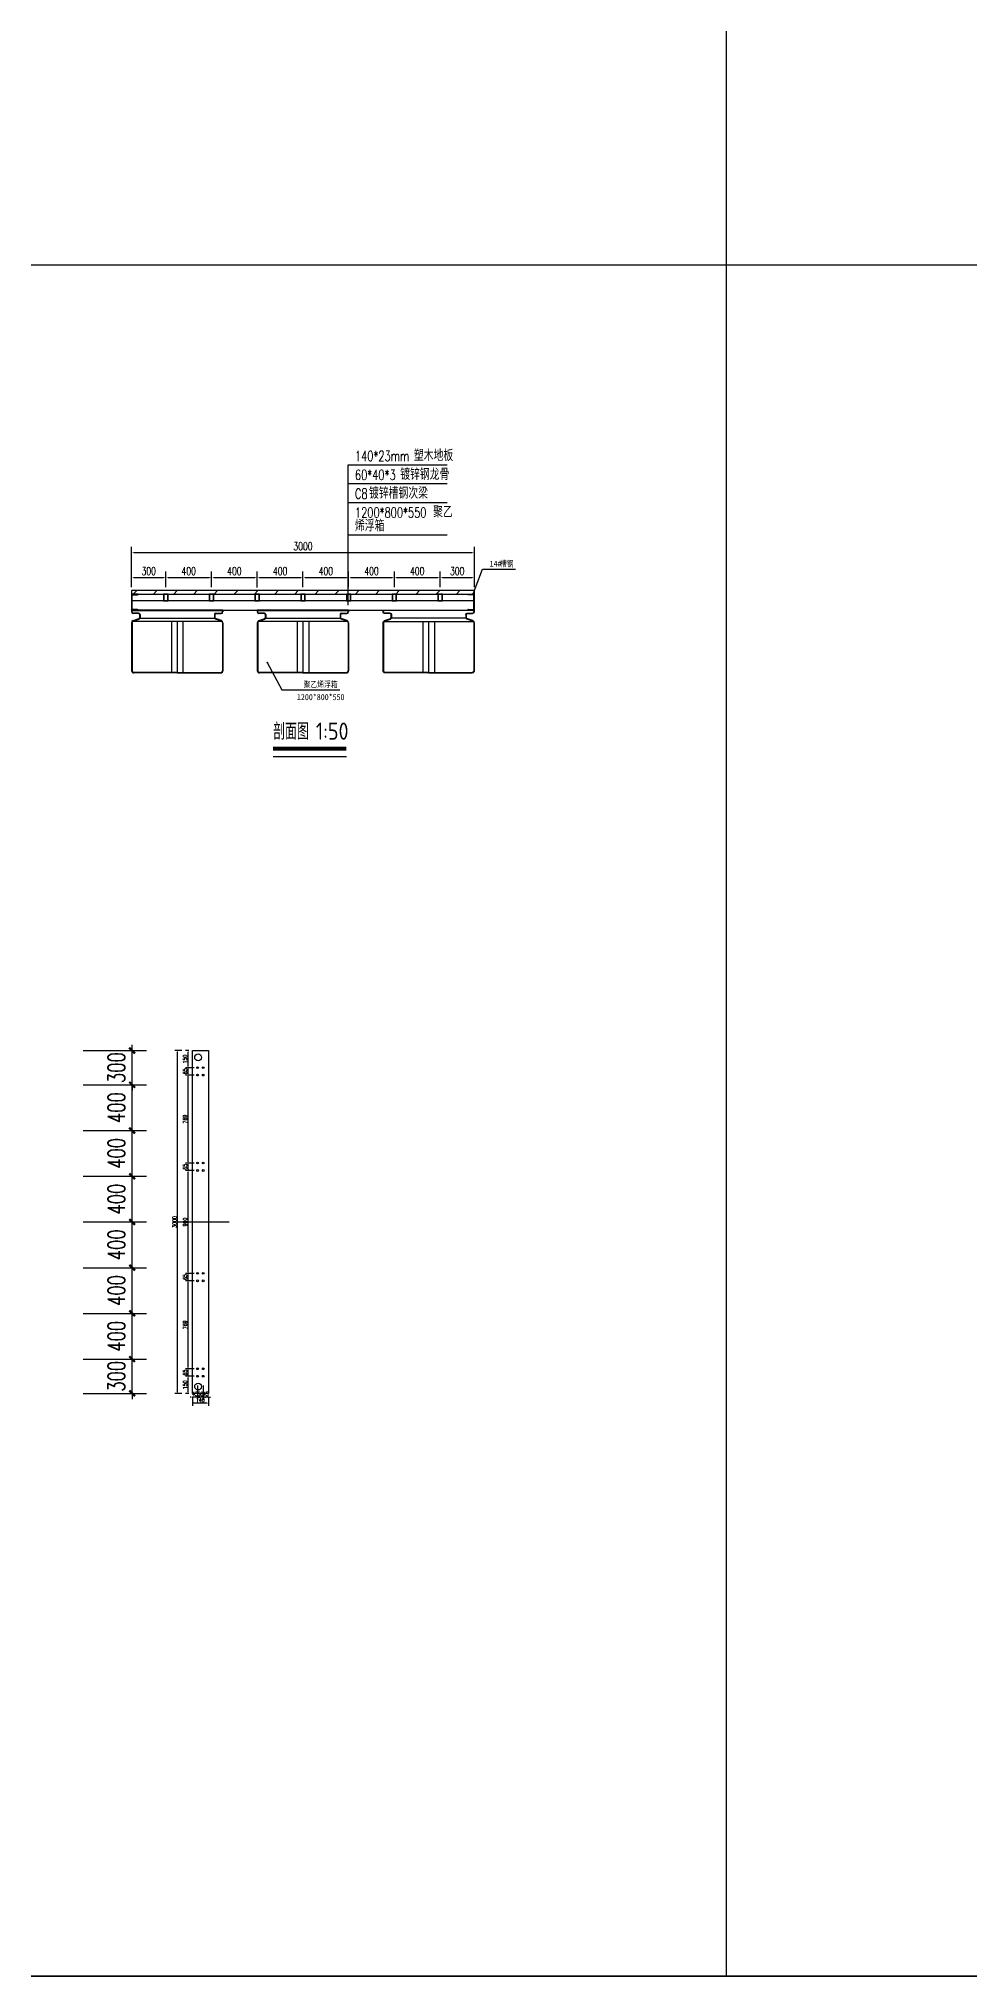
# Model space of a CAD drawing. Extents: x 1254079 to 1500931, y -102737 to 142253.
# Drawn here: x 1321951 to 1330094, y 2621 to 19573 of the extents above; entities that cross this region are included whole.
import ezdxf

# ---------------------------------------------------------------- set-up
doc = ezdxf.new("R2010")
doc.units = 0
doc.header["$LTSCALE"] = 1000
doc.header["$MEASUREMENT"] = 0
for name, color, linetype in [('14#槽钢', 3, 'Continuous'), ('DIM_LEAD', 3, 'Continuous'), ('DIM_SYMB', 3, 'Continuous'), ('PUB_DIM', 3, 'Continuous'), ('PUB_TEXT', 7, 'Continuous'), ('W-STEEL_FRAME钢架', 3, 'Continuous'), ('W-STEEL_KEEL钢龙骨', 5, 'Continuous'), ('W-WOOD_FLOOR木地板', 30, 'Continuous'), ('钢架', 90, 'Continuous')]:
    doc.layers.add(name, color=color, linetype=linetype)
doc.styles.add('-宋体', font='', dxfattribs={"width": 0.8})
doc.styles.add('_TCH_DIM', font='SIMPLEX', dxfattribs={"bigfont": 'GBCBIG'})
doc.styles.add('_TCH_DIM_T3', font='SIMPLEX', dxfattribs={"width": 0.705882, "bigfont": 'GBCBIG'})
doc.styles.get("Standard").update_dxf_attribs({"font": 'gbenor.shx', "bigfont": 'gbcbig.shx'})
doc.styles.add('STANDARD_T3', font='simplex.shx', dxfattribs={"width": 0.7, "bigfont": 'gbcbig.shx'})
doc.styles.get('-宋体').set_extended_font_data('SimSun')
doc.dimstyles.new('_TCH_ARCH&&50', dxfattribs={"dimtxt": 148.75, "dimasz": 50, "dimexe": 125, "dimexo": 150, "dimgap": 63.125, "dimtad": 1, "dimdec": 0, "dimzin": 0, "dimdsep": 46, "dimtxsty": '_TCH_DIM_T3', "dimblk": 'ARCHTICK', "dimcen": 0.09, "dimclrt": 7, "dimazin": 2, "dimtfac": 1, "dimtdec": 0, "dimtix": 1, "dimtmove": 2, "dimatfit": 3, "dimfxl": 0, "dimtolj": 1, "dimtzin": 0, "dimarcsym": 0})
doc.dimstyles.new('W&&10', dxfattribs={"dimtxt": 35, "dimasz": 10, "dimexe": 25, "dimexo": 30, "dimgap": 10, "dimtad": 1, "dimdec": 0, "dimzin": 0, "dimdsep": 46, "dimtxsty": 'STANDARD_T3', "dimcen": 0.09, "dimclrd": 1, "dimclre": 1, "dimclrt": 7, "dimazin": 2, "dimtfac": 1, "dimtdec": 0, "dimtix": 1, "dimtmove": 2, "dimatfit": 3, "dimfxl": 0, "dimtolj": 1, "dimtzin": 0, "dimarcsym": 0})
doc.dimstyles.new('W&&20', dxfattribs={"dimtxt": 70, "dimasz": 20, "dimexe": 50, "dimexo": 60, "dimgap": 20, "dimtad": 1, "dimdec": 0, "dimzin": 0, "dimdsep": 46, "dimtxsty": 'STANDARD_T3', "dimcen": 0.09, "dimclrd": 1, "dimclre": 1, "dimclrt": 7, "dimazin": 2, "dimtfac": 1, "dimtdec": 0, "dimtix": 1, "dimtmove": 2, "dimatfit": 3, "dimfxl": 0, "dimtolj": 1, "dimtzin": 0, "dimarcsym": 0})

# ---------------------------------------------------------------- blocks, each defined once
blk = doc.blocks.new('*U24')
at = {"layer": '14#槽钢'}
blk.add_lwpolyline([(0, 29946), (0, -29946)], dxfattribs=at)
blk = doc.blocks.new('*U25')
at = {"layer": '14#槽钢', "color": 0, "linetype": 'ByBlock', "lineweight": -2, "transparency": 16777216}
blk.add_blockref('*U24', (43523, 0), dxfattribs=at)
blk = doc.blocks.new('*D313')
at = {"layer": 'Defpoints', "color": 0, "transparency": 16777216}
for p in [(1323259, 7870), (1323340, 7870), (1323295, 7720)]:
    blk.add_point(p, dxfattribs=at)
at = {"layer": 'W-STEEL_FRAME钢架', "color": 1, "lineweight": -2, "transparency": 16777216}
for p, q in [((1323310, 7870), (1323234, 7870)), ((1323259, 7730), (1323259, 7860)), ((1323265, 7720), (1323234, 7720))]:
    blk.add_line(p, q, dxfattribs=at)
at = {"layer": 'W-STEEL_FRAME钢架', "color": 1, "transparency": 16777216}
for points in [[(1323257, 7860), (1323261, 7860), (1323259, 7870)], [(1323257, 7730), (1323261, 7730), (1323259, 7720)]]:
    blk.add_solid(points, dxfattribs=at)
at = {"layer": 'W-STEEL_FRAME钢架', "color": 7, "transparency": 16777216, "insert": (1323231, 7795), "char_height": 35, "attachment_point": 5, "rotation": 90, "style": 'STANDARD_T3'}
blk.add_mtext('\\A1;150', dxfattribs=at)
blk = doc.blocks.new('*D314')
at = {"layer": 'Defpoints', "color": 0, "transparency": 16777216}
for p in [(1323259, 7936), (1323340, 7936), (1323340, 7870)]:
    blk.add_point(p, dxfattribs=at)
at = {"layer": 'W-STEEL_FRAME钢架', "color": 1, "lineweight": -2, "transparency": 16777216}
for p, q in [((1323310, 7936), (1323234, 7936)), ((1323310, 7870), (1323234, 7870)), ((1323259, 7880), (1323259, 7926))]:
    blk.add_line(p, q, dxfattribs=at)
at = {"layer": 'W-STEEL_FRAME钢架', "color": 1, "transparency": 16777216}
for points in [[(1323257, 7926), (1323261, 7926), (1323259, 7936)], [(1323257, 7880), (1323261, 7880), (1323259, 7870)]]:
    blk.add_solid(points, dxfattribs=at)
at = {"layer": 'W-STEEL_FRAME钢架', "color": 7, "transparency": 16777216, "insert": (1323231, 7903), "char_height": 35, "attachment_point": 5, "rotation": 90, "style": 'STANDARD_T3'}
blk.add_mtext('\\A1;65', dxfattribs=at)
blk = doc.blocks.new('*D315')
at = {"layer": 'Defpoints', "color": 0, "transparency": 16777216}
for p in [(1323259, 8705), (1323340, 8705), (1323340, 7936)]:
    blk.add_point(p, dxfattribs=at)
at = {"layer": 'W-STEEL_FRAME钢架', "color": 1, "lineweight": -2, "transparency": 16777216}
for p, q in [((1323310, 8705), (1323234, 8705)), ((1323259, 7946), (1323259, 8695)), ((1323310, 7936), (1323234, 7936))]:
    blk.add_line(p, q, dxfattribs=at)
at = {"layer": 'W-STEEL_FRAME钢架', "color": 1, "transparency": 16777216}
for points in [[(1323257, 8695), (1323261, 8695), (1323259, 8705)], [(1323257, 7946), (1323261, 7946), (1323259, 7936)]]:
    blk.add_solid(points, dxfattribs=at)
at = {"layer": 'W-STEEL_FRAME钢架', "color": 7, "transparency": 16777216, "insert": (1323231, 8320), "char_height": 35, "attachment_point": 5, "rotation": 90, "style": 'STANDARD_T3'}
blk.add_mtext('\\A1;769', dxfattribs=at)
blk = doc.blocks.new('*D316')
at = {"layer": 'Defpoints', "color": 0, "transparency": 16777216}
for p in [(1323259, 8770), (1323340, 8770), (1323340, 8705)]:
    blk.add_point(p, dxfattribs=at)
at = {"layer": 'W-STEEL_FRAME钢架', "color": 1, "lineweight": -2, "transparency": 16777216}
for p, q in [((1323310, 8770), (1323234, 8770)), ((1323310, 8705), (1323234, 8705)), ((1323259, 8715), (1323259, 8760))]:
    blk.add_line(p, q, dxfattribs=at)
at = {"layer": 'W-STEEL_FRAME钢架', "color": 1, "transparency": 16777216}
for points in [[(1323257, 8760), (1323261, 8760), (1323259, 8770)], [(1323257, 8715), (1323261, 8715), (1323259, 8705)]]:
    blk.add_solid(points, dxfattribs=at)
at = {"layer": 'W-STEEL_FRAME钢架', "color": 7, "transparency": 16777216, "insert": (1323231, 8738), "char_height": 35, "attachment_point": 5, "rotation": 90, "style": 'STANDARD_T3'}
blk.add_mtext('\\A1;65', dxfattribs=at)
blk = doc.blocks.new('*D317')
at = {"layer": 'Defpoints', "color": 0, "transparency": 16777216}
for p in [(1323259, 9670), (1323340, 9670), (1323340, 8770)]:
    blk.add_point(p, dxfattribs=at)
at = {"layer": 'W-STEEL_FRAME钢架', "color": 1, "lineweight": -2, "transparency": 16777216}
for p, q in [((1323310, 9670), (1323234, 9670)), ((1323259, 8780), (1323259, 9660)), ((1323310, 8770), (1323234, 8770))]:
    blk.add_line(p, q, dxfattribs=at)
at = {"layer": 'W-STEEL_FRAME钢架', "color": 1, "transparency": 16777216}
for points in [[(1323257, 9660), (1323261, 9660), (1323259, 9670)], [(1323257, 8780), (1323261, 8780), (1323259, 8770)]]:
    blk.add_solid(points, dxfattribs=at)
at = {"layer": 'W-STEEL_FRAME钢架', "color": 7, "transparency": 16777216, "insert": (1323231, 9220), "char_height": 35, "attachment_point": 5, "rotation": 90, "style": 'STANDARD_T3'}
blk.add_mtext('\\A1;900', dxfattribs=at)
blk = doc.blocks.new('*D318')
at = {"layer": 'Defpoints', "color": 0, "transparency": 16777216}
for p in [(1323259, 10570), (1323340, 10570), (1323340, 10505)]:
    blk.add_point(p, dxfattribs=at)
at = {"layer": 'W-STEEL_FRAME钢架', "color": 1, "lineweight": -2, "transparency": 16777216}
for p, q in [((1323310, 10570), (1323234, 10570)), ((1323259, 10515), (1323259, 10560)), ((1323310, 10505), (1323234, 10505))]:
    blk.add_line(p, q, dxfattribs=at)
at = {"layer": 'W-STEEL_FRAME钢架', "color": 1, "transparency": 16777216}
for points in [[(1323257, 10560), (1323261, 10560), (1323259, 10570)], [(1323257, 10515), (1323261, 10515), (1323259, 10505)]]:
    blk.add_solid(points, dxfattribs=at)
at = {"layer": 'W-STEEL_FRAME钢架', "color": 7, "transparency": 16777216, "insert": (1323231, 10538), "char_height": 35, "attachment_point": 5, "rotation": 90, "style": 'STANDARD_T3'}
blk.add_mtext('\\A1;65', dxfattribs=at)
blk = doc.blocks.new('*D319')
at = {"layer": 'Defpoints', "color": 0, "transparency": 16777216}
for p in [(1323259, 10720), (1323295, 10720), (1323340, 10570)]:
    blk.add_point(p, dxfattribs=at)
at = {"layer": 'W-STEEL_FRAME钢架', "color": 1, "lineweight": -2, "transparency": 16777216}
for p, q in [((1323265, 10720), (1323234, 10720)), ((1323259, 10580), (1323259, 10710)), ((1323310, 10570), (1323234, 10570))]:
    blk.add_line(p, q, dxfattribs=at)
at = {"layer": 'W-STEEL_FRAME钢架', "color": 1, "transparency": 16777216}
for points in [[(1323257, 10710), (1323261, 10710), (1323259, 10720)], [(1323257, 10580), (1323261, 10580), (1323259, 10570)]]:
    blk.add_solid(points, dxfattribs=at)
at = {"layer": 'W-STEEL_FRAME钢架', "color": 7, "transparency": 16777216, "insert": (1323231, 10645), "char_height": 35, "attachment_point": 5, "rotation": 90, "style": 'STANDARD_T3'}
blk.add_mtext('\\A1;150', dxfattribs=at)
blk = doc.blocks.new('*D320')
at = {"layer": 'Defpoints', "color": 0, "transparency": 16777216}
for p in [(1323295, 7720), (1323295, 7635), (1323435, 7720)]:
    blk.add_point(p, dxfattribs=at)
at = {"layer": 'W-STEEL_FRAME钢架', "color": 1, "lineweight": -2, "transparency": 16777216}
for p, q in [((1323295, 7690), (1323295, 7610)), ((1323425, 7635), (1323305, 7635)), ((1323435, 7690), (1323435, 7610))]:
    blk.add_line(p, q, dxfattribs=at)
at = {"layer": 'W-STEEL_FRAME钢架', "color": 1, "transparency": 16777216}
for points in [[(1323305, 7636), (1323305, 7633), (1323295, 7635)], [(1323425, 7636), (1323425, 7633), (1323435, 7635)]]:
    blk.add_solid(points, dxfattribs=at)
at = {"layer": 'W-STEEL_FRAME钢架', "color": 7, "transparency": 16777216, "insert": (1323365, 7662), "char_height": 35, "attachment_point": 5, "style": 'STANDARD_T3'}
blk.add_mtext('\\A1;140', dxfattribs=at)
blk = doc.blocks.new('*D321')
at = {"layer": 'Defpoints', "color": 0, "transparency": 16777216}
for p in [(1323390, 7870), (1323390, 7688), (1323435, 7720)]:
    blk.add_point(p, dxfattribs=at)
at = {"layer": 'W-STEEL_FRAME钢架', "color": 1, "lineweight": -2, "transparency": 16777216}
for p, q in [((1323380, 7688), (1323370, 7688)), ((1323390, 7788), (1323390, 7663)), ((1323435, 7688), (1323390, 7688)), ((1323435, 7690), (1323435, 7663)), ((1323445, 7688), (1323455, 7688))]:
    blk.add_line(p, q, dxfattribs=at)
at = {"layer": 'W-STEEL_FRAME钢架', "color": 1, "transparency": 16777216}
for points in [[(1323380, 7689), (1323380, 7686), (1323390, 7688)], [(1323445, 7689), (1323445, 7686), (1323435, 7688)]]:
    blk.add_solid(points, dxfattribs=at)
at = {"layer": 'W-STEEL_FRAME钢架', "color": 7, "transparency": 16777216, "insert": (1323413, 7715), "char_height": 35, "attachment_point": 5, "style": 'STANDARD_T3'}
blk.add_mtext('\\A1;45', dxfattribs=at)
blk = doc.blocks.new('*D322')
at = {"layer": 'Defpoints', "color": 0, "transparency": 16777216}
for p in [(1323340, 7870), (1323390, 7870), (1323340, 7688)]:
    blk.add_point(p, dxfattribs=at)
at = {"layer": 'W-STEEL_FRAME钢架', "color": 1, "lineweight": -2, "transparency": 16777216}
for p, q in [((1323330, 7688), (1323320, 7688)), ((1323340, 7788), (1323340, 7663)), ((1323390, 7688), (1323340, 7688)), ((1323390, 7788), (1323390, 7663)), ((1323400, 7688), (1323410, 7688))]:
    blk.add_line(p, q, dxfattribs=at)
at = {"layer": 'W-STEEL_FRAME钢架', "color": 1, "transparency": 16777216}
for points in [[(1323330, 7689), (1323330, 7686), (1323340, 7688)], [(1323400, 7689), (1323400, 7686), (1323390, 7688)]]:
    blk.add_solid(points, dxfattribs=at)
at = {"layer": 'W-STEEL_FRAME钢架', "color": 7, "transparency": 16777216, "insert": (1323365, 7715), "char_height": 35, "attachment_point": 5, "style": 'STANDARD_T3'}
blk.add_mtext('\\A1;50', dxfattribs=at)
blk = doc.blocks.new('*D165')
at = {"layer": 'Defpoints', "color": 0, "transparency": 16777216}
for p in [(1323340, 7870), (1323295, 7720), (1323295, 7688)]:
    blk.add_point(p, dxfattribs=at)
at = {"layer": 'W-STEEL_FRAME钢架', "color": 1, "lineweight": -2, "transparency": 16777216}
for p, q in [((1323285, 7688), (1323275, 7688)), ((1323295, 7690), (1323295, 7663)), ((1323340, 7688), (1323295, 7688)), ((1323340, 7788), (1323340, 7663)), ((1323350, 7688), (1323360, 7688))]:
    blk.add_line(p, q, dxfattribs=at)
at = {"layer": 'W-STEEL_FRAME钢架', "color": 1, "transparency": 16777216}
for points in [[(1323285, 7689), (1323285, 7686), (1323295, 7688)], [(1323350, 7689), (1323350, 7686), (1323340, 7688)]]:
    blk.add_solid(points, dxfattribs=at)
at = {"layer": 'W-STEEL_FRAME钢架', "color": 7, "transparency": 16777216, "insert": (1323318, 7715), "char_height": 35, "attachment_point": 5, "style": 'STANDARD_T3'}
blk.add_mtext('\\A1;45', dxfattribs=at)
blk = doc.blocks.new('*D166')
at = {"layer": 'Defpoints', "color": 0, "transparency": 16777216}
for p in [(1323166, 10720), (1323234, 10720), (1323234, 7720)]:
    blk.add_point(p, dxfattribs=at)
at = {"layer": 'W-STEEL_FRAME钢架', "color": 1, "lineweight": -2, "transparency": 16777216}
for p, q in [((1323204, 10720), (1323141, 10720)), ((1323166, 7730), (1323166, 10710)), ((1323204, 7720), (1323141, 7720))]:
    blk.add_line(p, q, dxfattribs=at)
at = {"layer": 'W-STEEL_FRAME钢架', "color": 1, "transparency": 16777216}
for points in [[(1323164, 10710), (1323168, 10710), (1323166, 10720)], [(1323164, 7730), (1323168, 7730), (1323166, 7720)]]:
    blk.add_solid(points, dxfattribs=at)
at = {"layer": 'W-STEEL_FRAME钢架', "color": 7, "transparency": 16777216, "insert": (1323139, 9220), "char_height": 35, "attachment_point": 5, "rotation": 90, "style": 'STANDARD_T3'}
blk.add_mtext('\\A1;3000', dxfattribs=at)
blk = doc.blocks.new('*D323')
at = {"layer": 'Defpoints', "color": 0, "transparency": 16777216}
for p in [(1323259, 9736), (1323340, 9736), (1323340, 9670)]:
    blk.add_point(p, dxfattribs=at)
at = {"layer": 'W-STEEL_FRAME钢架', "color": 1, "lineweight": -2, "transparency": 16777216}
for p, q in [((1323310, 9736), (1323234, 9736)), ((1323310, 9670), (1323234, 9670)), ((1323259, 9680), (1323259, 9726))]:
    blk.add_line(p, q, dxfattribs=at)
at = {"layer": 'W-STEEL_FRAME钢架', "color": 1, "transparency": 16777216}
for points in [[(1323257, 9726), (1323261, 9726), (1323259, 9736)], [(1323257, 9680), (1323261, 9680), (1323259, 9670)]]:
    blk.add_solid(points, dxfattribs=at)
at = {"layer": 'W-STEEL_FRAME钢架', "color": 7, "transparency": 16777216, "insert": (1323231, 9703), "char_height": 35, "attachment_point": 5, "rotation": 90, "style": 'STANDARD_T3'}
blk.add_mtext('\\A1;65', dxfattribs=at)
blk = doc.blocks.new('*D324')
at = {"layer": 'Defpoints', "color": 0, "transparency": 16777216}
for p in [(1323259, 10505), (1323295, 10505), (1323340, 9736)]:
    blk.add_point(p, dxfattribs=at)
at = {"layer": 'W-STEEL_FRAME钢架', "color": 1, "lineweight": -2, "transparency": 16777216}
for p, q in [((1323265, 10505), (1323234, 10505)), ((1323259, 9746), (1323259, 10495)), ((1323310, 9736), (1323234, 9736))]:
    blk.add_line(p, q, dxfattribs=at)
at = {"layer": 'W-STEEL_FRAME钢架', "color": 1, "transparency": 16777216}
for points in [[(1323257, 10495), (1323261, 10495), (1323259, 10505)], [(1323257, 9746), (1323261, 9746), (1323259, 9736)]]:
    blk.add_solid(points, dxfattribs=at)
at = {"layer": 'W-STEEL_FRAME钢架', "color": 7, "transparency": 16777216, "insert": (1323231, 10120), "char_height": 35, "attachment_point": 5, "rotation": 90, "style": 'STANDARD_T3'}
blk.add_mtext('\\A1;769', dxfattribs=at)
blk = doc.blocks.new('14a槽钢')
at = {"layer": '钢架'}
h = blk.add_hatch(dxfattribs=at)
h.set_pattern_fill('STEEL', color=4, scale=10)
h.set_pattern_definition([(50.389312, (-1352470.2, 1293523.579), (-9.2899201, 11.2253202), []), (50.389312, (-1352470.2, 1293531.516), (-9.2899201, 11.2253202), [])])
edge = h.paths.add_edge_path()
edge.add_ellipse((-1332250, 1115678), major_axis=(-3.26, 5.03), ratio=0.900468, start_angle=55.3931, end_angle=130.6069)
edge.add_line((-1332252, 1115673), (-1332208, 1115673))
edge.add_ellipse((-1332208, 1115667), major_axis=(0, 6), ratio=0.827586, start_angle=270, end_angle=360, ccw=False)
edge.add_line((-1332203, 1115667), (-1332203, 1115551))
edge.add_ellipse((-1332208, 1115551), major_axis=(0, 6), ratio=0.827586, start_angle=180, end_angle=270, ccw=False)
edge.add_line((-1332208, 1115545), (-1332251, 1115545))
edge.add_ellipse((-1332250, 1115540), major_axis=(3.82, 3.82), ratio=1, start_angle=49.2445, end_angle=141.5341)
edge.add_line((-1332256, 1115539), (-1332198, 1115539))
edge.add_line((-1332198, 1115539), (-1332198, 1115679))
edge.add_line((-1332198, 1115679), (-1332256, 1115679))
for p, q in [((-1332256, 1115679, 0), (-1332198, 1115679, 0)), ((-1332208, 1115673, 0), (-1332251, 1115673, 0)), ((-1332246, 1115679, 0), (-1332246, 1115679, 0)), ((-1332203, 1115551, 0), (-1332203, 1115667, 0)), ((-1332198, 1115679, 0), (-1332198, 1115539, 0)), ((-1332198, 1115539, 0), (-1332256, 1115539, 0)), ((-1332251, 1115545, 0), (-1332208, 1115545, 0)), ((-1332246, 1115539, 0), (-1332246, 1115539, 0))]:
    blk.add_line(p, q, dxfattribs=at)
for centre, start_param, end_param in [((-1332251, 1115679, 0), 1.570796, 3.141593), ((-1332208, 1115667, 0), 4.712389, 6.283185), ((-1332208, 1115667, 0), 4.712389, 6.283185), ((-1332251, 1115539, 0), 0, 1.570796), ((-1332208, 1115551, 0), 3.141593, 4.712389)]:
    blk.add_ellipse(centre, major_axis=(0, 6), ratio=0.827586, start_param=start_param, end_param=end_param, dxfattribs=at)
blk = doc.blocks.new('*D92')
at = {"color": 1, "lineweight": -2, "transparency": 16777216}
for p, q in [((1322763, 14804), (1322763, 15127)), ((1325763, 14804), (1325763, 15127)), ((1322783, 15077), (1325743, 15077))]:
    blk.add_line(p, q, dxfattribs=at)
at = {"color": 1, "transparency": 16777216}
for points in [[(1322783, 15081), (1322783, 15074), (1322763, 15077)], [(1325743, 15081), (1325743, 15074), (1325763, 15077)]]:
    blk.add_solid(points, dxfattribs=at)
at = {"layer": 'Defpoints', "color": 0, "transparency": 16777216}
for p in [(1325763, 15077), (1322763, 14744), (1325763, 14744)]:
    blk.add_point(p, dxfattribs=at)
at = {"color": 7, "transparency": 16777216, "insert": (1324263, 15132), "char_height": 70, "attachment_point": 5, "style": 'STANDARD_T3'}
blk.add_mtext('\\A1;3000', dxfattribs=at)
blk = doc.blocks.new('ganglonggu')
at = {"layer": 'W-STEEL_KEEL钢龙骨'}
for points in [[(-1338169, 1115605), (-1338129, 1115605), (-1338129, 1115665), (-1338169, 1115665)], [(-1338166, 1115608), (-1338132, 1115608), (-1338132, 1115662), (-1338166, 1115662)]]:
    blk.add_lwpolyline(points, close=True, dxfattribs=at)
blk = doc.blocks.new('*U20')
blk.add_blockref('ganglonggu', (1338149, -1115635))
blk = doc.blocks.new('*U21')
at = {"layer": 'W-STEEL_KEEL钢龙骨', "color": 0, "linetype": 'ByBlock', "lineweight": -2}
for p in [(0, 0), (400, 0), (800, 0), (1200, 0), (1600, 0), (2000, 0)]:
    blk.add_blockref('*U20', p, dxfattribs=at)
at = {"layer": 'W-STEEL_KEEL钢龙骨', "color": 0, "linetype": 'ByBlock', "lineweight": -2, "transparency": 16777216}
blk.add_blockref('*U20', (2400, 0), dxfattribs=at)
blk = doc.blocks.new('*D93')
at = {"layer": 'Defpoints', "color": 0, "transparency": 16777216}
for p in [(1323063, 14860), (1322763, 14714), (1323063, 14714)]:
    blk.add_point(p, dxfattribs=at)
at = {"layer": 'PUB_DIM', "color": 1, "lineweight": -2, "transparency": 16777216}
for p, q in [((1322763, 14774), (1322763, 14910)), ((1322783, 14860), (1323043, 14860)), ((1323063, 14774), (1323063, 14910))]:
    blk.add_line(p, q, dxfattribs=at)
at = {"layer": 'PUB_DIM', "color": 1, "transparency": 16777216}
for points in [[(1322783, 14863), (1322783, 14857), (1322763, 14860)], [(1323043, 14863), (1323043, 14857), (1323063, 14860)]]:
    blk.add_solid(points, dxfattribs=at)
at = {"layer": 'PUB_DIM', "color": 7, "transparency": 16777216, "insert": (1322913, 14915), "char_height": 70, "attachment_point": 5, "style": 'STANDARD_T3'}
blk.add_mtext('\\A1;300', dxfattribs=at)
blk = doc.blocks.new('*D94')
at = {"layer": 'Defpoints', "color": 0, "transparency": 16777216}
for p in [(1323463, 14860), (1323063, 14714), (1323463, 14714)]:
    blk.add_point(p, dxfattribs=at)
at = {"layer": 'PUB_DIM', "color": 1, "lineweight": -2, "transparency": 16777216}
for p, q in [((1323063, 14774), (1323063, 14910)), ((1323083, 14860), (1323443, 14860)), ((1323463, 14774), (1323463, 14910))]:
    blk.add_line(p, q, dxfattribs=at)
at = {"layer": 'PUB_DIM', "color": 1, "transparency": 16777216}
for points in [[(1323083, 14863), (1323083, 14857), (1323063, 14860)], [(1323443, 14863), (1323443, 14857), (1323463, 14860)]]:
    blk.add_solid(points, dxfattribs=at)
at = {"layer": 'PUB_DIM', "color": 7, "transparency": 16777216, "insert": (1323263, 14915), "char_height": 70, "attachment_point": 5, "style": 'STANDARD_T3'}
blk.add_mtext('\\A1;400', dxfattribs=at)
blk = doc.blocks.new('*D95')
at = {"layer": 'Defpoints', "color": 0, "transparency": 16777216}
for p in [(1323863, 14860), (1323463, 14714), (1323863, 14711)]:
    blk.add_point(p, dxfattribs=at)
at = {"layer": 'PUB_DIM', "color": 1, "lineweight": -2, "transparency": 16777216}
for p, q in [((1323463, 14774), (1323463, 14910)), ((1323483, 14860), (1323843, 14860)), ((1323863, 14771), (1323863, 14910))]:
    blk.add_line(p, q, dxfattribs=at)
at = {"layer": 'PUB_DIM', "color": 1, "transparency": 16777216}
for points in [[(1323483, 14863), (1323483, 14857), (1323463, 14860)], [(1323843, 14863), (1323843, 14857), (1323863, 14860)]]:
    blk.add_solid(points, dxfattribs=at)
at = {"layer": 'PUB_DIM', "color": 7, "transparency": 16777216, "insert": (1323663, 14915), "char_height": 70, "attachment_point": 5, "style": 'STANDARD_T3'}
blk.add_mtext('\\A1;400', dxfattribs=at)
blk = doc.blocks.new('*D96')
at = {"layer": 'Defpoints', "color": 0, "transparency": 16777216}
for p in [(1324263, 14860), (1323863, 14711), (1324263, 14714)]:
    blk.add_point(p, dxfattribs=at)
at = {"layer": 'PUB_DIM', "color": 1, "lineweight": -2, "transparency": 16777216}
for p, q in [((1323863, 14771), (1323863, 14910)), ((1323883, 14860), (1324243, 14860)), ((1324263, 14774), (1324263, 14910))]:
    blk.add_line(p, q, dxfattribs=at)
at = {"layer": 'PUB_DIM', "color": 1, "transparency": 16777216}
for points in [[(1323883, 14863), (1323883, 14857), (1323863, 14860)], [(1324243, 14863), (1324243, 14857), (1324263, 14860)]]:
    blk.add_solid(points, dxfattribs=at)
at = {"layer": 'PUB_DIM', "color": 7, "transparency": 16777216, "insert": (1324063, 14915), "char_height": 70, "attachment_point": 5, "style": 'STANDARD_T3'}
blk.add_mtext('\\A1;400', dxfattribs=at)
blk = doc.blocks.new('*D97')
at = {"layer": 'Defpoints', "color": 0, "transparency": 16777216}
for p in [(1324663, 14860), (1324263, 14714), (1324663, 14714)]:
    blk.add_point(p, dxfattribs=at)
at = {"layer": 'PUB_DIM', "color": 1, "lineweight": -2, "transparency": 16777216}
for p, q in [((1324263, 14774), (1324263, 14910)), ((1324283, 14860), (1324643, 14860)), ((1324663, 14774), (1324663, 14910))]:
    blk.add_line(p, q, dxfattribs=at)
at = {"layer": 'PUB_DIM', "color": 1, "transparency": 16777216}
for points in [[(1324283, 14863), (1324283, 14857), (1324263, 14860)], [(1324643, 14863), (1324643, 14857), (1324663, 14860)]]:
    blk.add_solid(points, dxfattribs=at)
at = {"layer": 'PUB_DIM', "color": 7, "transparency": 16777216, "insert": (1324463, 14915), "char_height": 70, "attachment_point": 5, "style": 'STANDARD_T3'}
blk.add_mtext('\\A1;400', dxfattribs=at)
blk = doc.blocks.new('*D98')
at = {"layer": 'Defpoints', "color": 0, "transparency": 16777216}
for p in [(1325063, 14860), (1324663, 14714), (1325063, 14714)]:
    blk.add_point(p, dxfattribs=at)
at = {"layer": 'PUB_DIM', "color": 1, "lineweight": -2, "transparency": 16777216}
for p, q in [((1324663, 14774), (1324663, 14910)), ((1324683, 14860), (1325043, 14860)), ((1325063, 14774), (1325063, 14910))]:
    blk.add_line(p, q, dxfattribs=at)
at = {"layer": 'PUB_DIM', "color": 1, "transparency": 16777216}
for points in [[(1324683, 14863), (1324683, 14857), (1324663, 14860)], [(1325043, 14863), (1325043, 14857), (1325063, 14860)]]:
    blk.add_solid(points, dxfattribs=at)
at = {"layer": 'PUB_DIM', "color": 7, "transparency": 16777216, "insert": (1324863, 14915), "char_height": 70, "attachment_point": 5, "style": 'STANDARD_T3'}
blk.add_mtext('\\A1;400', dxfattribs=at)
blk = doc.blocks.new('*D99')
at = {"layer": 'Defpoints', "color": 0, "transparency": 16777216}
for p in [(1325463, 14860), (1325063, 14714), (1325463, 14714)]:
    blk.add_point(p, dxfattribs=at)
at = {"layer": 'PUB_DIM', "color": 1, "lineweight": -2, "transparency": 16777216}
for p, q in [((1325063, 14774), (1325063, 14910)), ((1325083, 14860), (1325443, 14860)), ((1325463, 14774), (1325463, 14910))]:
    blk.add_line(p, q, dxfattribs=at)
at = {"layer": 'PUB_DIM', "color": 1, "transparency": 16777216}
for points in [[(1325083, 14863), (1325083, 14857), (1325063, 14860)], [(1325443, 14863), (1325443, 14857), (1325463, 14860)]]:
    blk.add_solid(points, dxfattribs=at)
at = {"layer": 'PUB_DIM', "color": 7, "transparency": 16777216, "insert": (1325263, 14915), "char_height": 70, "attachment_point": 5, "style": 'STANDARD_T3'}
blk.add_mtext('\\A1;400', dxfattribs=at)
blk = doc.blocks.new('*D100')
at = {"layer": 'Defpoints', "color": 0, "transparency": 16777216}
for p in [(1325763, 14860), (1325463, 14714), (1325763, 14714)]:
    blk.add_point(p, dxfattribs=at)
at = {"layer": 'PUB_DIM', "color": 1, "lineweight": -2, "transparency": 16777216}
for p, q in [((1325463, 14774), (1325463, 14910)), ((1325483, 14860), (1325743, 14860)), ((1325763, 14774), (1325763, 14910))]:
    blk.add_line(p, q, dxfattribs=at)
at = {"layer": 'PUB_DIM', "color": 1, "transparency": 16777216}
for points in [[(1325483, 14863), (1325483, 14857), (1325463, 14860)], [(1325743, 14863), (1325743, 14857), (1325763, 14860)]]:
    blk.add_solid(points, dxfattribs=at)
at = {"layer": 'PUB_DIM', "color": 7, "transparency": 16777216, "insert": (1325613, 14915), "char_height": 70, "attachment_point": 5, "style": 'STANDARD_T3'}
blk.add_mtext('\\A1;300', dxfattribs=at)
blk = doc.blocks.new('_ArchTick')
at = {"color": 0, "linetype": 'ByBlock', "const_width": 0.4}
blk.add_lwpolyline([(-0.5, -0.5), (0.5, 0.5)], dxfattribs=at)
blk = doc.blocks.new('*D964')
at = {"layer": 'Defpoints', "color": 0, "transparency": 16777216}
for p in [(1322188, 8020), (1322768, 8020), (1322188, 7720)]:
    blk.add_point(p, dxfattribs=at)
at = {"layer": 'PUB_DIM', "color": 0, "lineweight": -2, "transparency": 16777216}
for p, q in [((1322338, 8020), (1322893, 8020)), ((1322768, 8020), (1322768, 8070)), ((1322768, 7720), (1322768, 8020)), ((1322338, 7720), (1322893, 7720)), ((1322768, 7720), (1322768, 7670))]:
    blk.add_line(p, q, dxfattribs=at)
at = {"layer": 'PUB_DIM', "color": 0, "lineweight": -2, "transparency": 16777216, "xscale": 50, "yscale": 50, "zscale": 50}
for p, rotation in [((1322768, 8020), 269.9992561467271), ((1322768, 7720), 89.9992561467271)]:
    blk.add_blockref('_ArchTick', p, dxfattribs=dict(at, rotation=rotation))
at = {"layer": 'PUB_DIM', "color": 7, "transparency": 16777216, "insert": (1322631, 7870), "char_height": 148.8, "attachment_point": 5, "rotation": 89.9993, "style": '_TCH_DIM_T3'}
blk.add_mtext('\\A1;300', dxfattribs=at)
blk = doc.blocks.new('*D965')
at = {"layer": 'Defpoints', "color": 0, "transparency": 16777216}
for p in [(1322188, 8420), (1322768, 8420), (1322188, 8020)]:
    blk.add_point(p, dxfattribs=at)
at = {"layer": 'PUB_DIM', "color": 0, "lineweight": -2, "transparency": 16777216}
for p, q in [((1322338, 8420), (1322893, 8420)), ((1322768, 8020), (1322768, 8420)), ((1322338, 8020), (1322893, 8020))]:
    blk.add_line(p, q, dxfattribs=at)
at = {"layer": 'PUB_DIM', "color": 0, "lineweight": -2, "transparency": 16777216, "xscale": 50, "yscale": 50, "zscale": 50}
for p, rotation in [((1322768, 8420), 89.99925614672695), ((1322768, 8020), 269.999256146727)]:
    blk.add_blockref('_ArchTick', p, dxfattribs=dict(at, rotation=rotation))
at = {"layer": 'PUB_DIM', "color": 7, "transparency": 16777216, "insert": (1322631, 8220), "char_height": 148.8, "attachment_point": 5, "rotation": 89.9993, "style": '_TCH_DIM_T3'}
blk.add_mtext('\\A1;400', dxfattribs=at)
blk = doc.blocks.new('*D966')
at = {"layer": 'Defpoints', "color": 0, "transparency": 16777216}
for p in [(1322188, 8820), (1322768, 8820), (1322188, 8420)]:
    blk.add_point(p, dxfattribs=at)
at = {"layer": 'PUB_DIM', "color": 0, "lineweight": -2, "transparency": 16777216}
for p, q in [((1322338, 8820), (1322893, 8820)), ((1322768, 8420), (1322768, 8820)), ((1322338, 8420), (1322893, 8420))]:
    blk.add_line(p, q, dxfattribs=at)
at = {"layer": 'PUB_DIM', "color": 0, "lineweight": -2, "transparency": 16777216, "xscale": 50, "yscale": 50, "zscale": 50}
for p, rotation in [((1322768, 8820), 89.99925614673225), ((1322768, 8420), 269.9992561467323)]:
    blk.add_blockref('_ArchTick', p, dxfattribs=dict(at, rotation=rotation))
at = {"layer": 'PUB_DIM', "color": 7, "transparency": 16777216, "insert": (1322631, 8620), "char_height": 148.8, "attachment_point": 5, "rotation": 89.9993, "style": '_TCH_DIM_T3'}
blk.add_mtext('\\A1;400', dxfattribs=at)
blk = doc.blocks.new('*D967')
at = {"layer": 'Defpoints', "color": 0, "transparency": 16777216}
for p in [(1322188, 9220), (1322768, 9220), (1322188, 8820)]:
    blk.add_point(p, dxfattribs=at)
at = {"layer": 'PUB_DIM', "color": 0, "lineweight": -2, "transparency": 16777216}
for p, q in [((1322338, 9220), (1322893, 9220)), ((1322768, 8820), (1322768, 9220)), ((1322338, 8820), (1322893, 8820))]:
    blk.add_line(p, q, dxfattribs=at)
at = {"layer": 'PUB_DIM', "color": 0, "lineweight": -2, "transparency": 16777216, "xscale": 50, "yscale": 50, "zscale": 50}
for p, rotation in [((1322768, 9220), 89.99925614673371), ((1322768, 8820), 269.9992561467337)]:
    blk.add_blockref('_ArchTick', p, dxfattribs=dict(at, rotation=rotation))
at = {"layer": 'PUB_DIM', "color": 7, "transparency": 16777216, "insert": (1322631, 9020), "char_height": 148.8, "attachment_point": 5, "rotation": 89.9993, "style": '_TCH_DIM_T3'}
blk.add_mtext('\\A1;400', dxfattribs=at)
blk = doc.blocks.new('*D968')
at = {"layer": 'Defpoints', "color": 0, "transparency": 16777216}
for p in [(1322188, 9620), (1322768, 9620), (1322188, 9220)]:
    blk.add_point(p, dxfattribs=at)
at = {"layer": 'PUB_DIM', "color": 0, "lineweight": -2, "transparency": 16777216}
for p, q in [((1322338, 9620), (1322893, 9620)), ((1322768, 9220), (1322768, 9620)), ((1322338, 9220), (1322893, 9220))]:
    blk.add_line(p, q, dxfattribs=at)
at = {"layer": 'PUB_DIM', "color": 0, "lineweight": -2, "transparency": 16777216, "xscale": 50, "yscale": 50, "zscale": 50}
for p, rotation in [((1322768, 9620), 89.99925614673371), ((1322768, 9220), 269.9992561467337)]:
    blk.add_blockref('_ArchTick', p, dxfattribs=dict(at, rotation=rotation))
at = {"layer": 'PUB_DIM', "color": 7, "transparency": 16777216, "insert": (1322631, 9420), "char_height": 148.8, "attachment_point": 5, "rotation": 89.9993, "style": '_TCH_DIM_T3'}
blk.add_mtext('\\A1;400', dxfattribs=at)
blk = doc.blocks.new('*D969')
at = {"layer": 'Defpoints', "color": 0, "transparency": 16777216}
for p in [(1322188, 10020), (1322768, 10020), (1322188, 9620)]:
    blk.add_point(p, dxfattribs=at)
at = {"layer": 'PUB_DIM', "color": 0, "lineweight": -2, "transparency": 16777216}
for p, q in [((1322338, 10020), (1322893, 10020)), ((1322768, 9620), (1322768, 10020)), ((1322338, 9620), (1322893, 9620))]:
    blk.add_line(p, q, dxfattribs=at)
at = {"layer": 'PUB_DIM', "color": 0, "lineweight": -2, "transparency": 16777216, "xscale": 50, "yscale": 50, "zscale": 50}
for p, rotation in [((1322768, 10020), 89.9992561467015), ((1322768, 9620), 269.9992561467015)]:
    blk.add_blockref('_ArchTick', p, dxfattribs=dict(at, rotation=rotation))
at = {"layer": 'PUB_DIM', "color": 7, "transparency": 16777216, "insert": (1322631, 9820), "char_height": 148.8, "attachment_point": 5, "rotation": 89.9993, "style": '_TCH_DIM_T3'}
blk.add_mtext('\\A1;400', dxfattribs=at)
blk = doc.blocks.new('*D970')
at = {"layer": 'Defpoints', "color": 0, "transparency": 16777216}
for p in [(1322188, 10420), (1322768, 10420), (1322188, 10020)]:
    blk.add_point(p, dxfattribs=at)
at = {"layer": 'PUB_DIM', "color": 0, "lineweight": -2, "transparency": 16777216}
for p, q in [((1322338, 10420), (1322893, 10420)), ((1322768, 10020), (1322768, 10420)), ((1322338, 10020), (1322893, 10020))]:
    blk.add_line(p, q, dxfattribs=at)
at = {"layer": 'PUB_DIM', "color": 0, "lineweight": -2, "transparency": 16777216, "xscale": 50, "yscale": 50, "zscale": 50}
for p, rotation in [((1322768, 10420), 89.99925614673093), ((1322768, 10020), 269.9992561467309)]:
    blk.add_blockref('_ArchTick', p, dxfattribs=dict(at, rotation=rotation))
at = {"layer": 'PUB_DIM', "color": 7, "transparency": 16777216, "insert": (1322631, 10220), "char_height": 148.8, "attachment_point": 5, "rotation": 89.9993, "style": '_TCH_DIM_T3'}
blk.add_mtext('\\A1;400', dxfattribs=at)
blk = doc.blocks.new('*D971')
at = {"layer": 'Defpoints', "color": 0, "transparency": 16777216}
for p in [(1322188, 10720), (1322768, 10720), (1322188, 10420)]:
    blk.add_point(p, dxfattribs=at)
at = {"layer": 'PUB_DIM', "color": 0, "lineweight": -2, "transparency": 16777216}
for p, q in [((1322338, 10720), (1322893, 10720)), ((1322768, 10720), (1322768, 10770)), ((1322768, 10420), (1322768, 10720)), ((1322338, 10420), (1322893, 10420)), ((1322768, 10420), (1322768, 10370))]:
    blk.add_line(p, q, dxfattribs=at)
at = {"layer": 'PUB_DIM', "color": 0, "lineweight": -2, "transparency": 16777216, "xscale": 50, "yscale": 50, "zscale": 50}
for p, rotation in [((1322768, 10720), 269.9992561467388), ((1322768, 10420), 89.99925614673876)]:
    blk.add_blockref('_ArchTick', p, dxfattribs=dict(at, rotation=rotation))
at = {"layer": 'PUB_DIM', "color": 7, "transparency": 16777216, "insert": (1322631, 10570), "char_height": 148.8, "attachment_point": 5, "rotation": 89.9993, "style": '_TCH_DIM_T3'}
blk.add_mtext('\\A1;300', dxfattribs=at)
blk = doc.blocks.new('$matou$00000066')
for p, q in [((400, 275), (-400, 275)), ((-400, 275), (-400, 260)), ((391, 176), (-391, 176)), ((-387, 183), (-335, 201)), ((-386, 271), (386, 271)), ((-338, 249), (-386, 249)), ((-386, 179), (-334, 197)), ((-338, 245), (-385, 245)), ((-330, 237), (-330, 208)), ((-326, 237), (-326, 208)), ((-326, 205), (326, 205)), ((-50, 176), (-50, -271)), ((0, 176), (0, -271)), ((0, 176), (0, -271)), ((50, 176), (50, -271)), ((326, 237), (326, 208)), ((330, 237), (330, 208)), ((386, 179), (334, 197)), ((387, 183), (335, 201)), ((338, 249), (386, 249)), ((338, 245), (385, 245)), ((400, 275), (400, 260)), ((-400, 164), (-400, -256)), ((-396, 165), (-396, -256)), ((396, 165), (396, -256)), ((400, 164), (400, -256)), ((0, -271), (-381, -271)), ((0, -275), (-381, -275)), ((0, -271), (381, -271)), ((0, -275), (381, -275))]:
    blk.add_line(p, q)
for centre, radius, start, end in [((-385, 260), 15, 180, 270), ((-380, 164), 20, 109.1798, 180), ((-386, 260), 11, 90, 270), ((-381, 165), 15, 109.1798, 180), ((-338, 237), 12, 0, 90), ((-338, 237), 8, 0, 90), ((-338, 208), 8, 289.1798, 0), ((-338, 208), 12, 289.1798, 0), ((338, 237), 12, 90, 180), ((338, 208), 12, 180, 250.8202), ((338, 237), 8, 90, 180), ((338, 208), 8, 180, 250.8202), ((385, 260), 15, 270, 0), ((386, 260), 11, 270, 90), ((381, 165), 15, 0, 70.8202), ((380, 164), 20, 0, 70.8202), ((-381, -256), 19, 180, 270), ((-381, -256), 15, 180, 270), ((381, -256), 19, 270, 0), ((381, -256), 15, 270, 0)]:
    blk.add_arc(centre, radius, start, end)

msp = doc.modelspace()

# ---------------------------------------------------------------- hatches: boundary and pattern name
at = {"layer": 'W-WOOD_FLOOR木地板'}
h = msp.add_hatch(dxfattribs=at)
h.set_pattern_fill('木板', color=256, scale=100)
h.set_pattern_definition([(0, (2869119.51, -1120117.11), (0, 125), []), (45, (2869119.51, -1120117.11), (-88.388348, 88.388348), [])])
h.paths.add_polyline_path([(1325763, 14743.7), (1322763, 14743.7), (1322763, 14713.7), (1325763, 14713.7)])

# ---------------------------------------------------------------- linework, layer by layer
at = {"layer": '14#槽钢'}
msp.add_lwpolyline([(1284443.8, 62511.5), (1371490.4, 62511.5), (1371490.4, 2620.5), (1284443.8, 2620.5)], close=True, dxfattribs=at)
for points in [[(1284443.8, 17593.3), (1371490.4, 17593.3)], [(1284443.8, 2620.5), (1371490.4, 2620.5)]]:
    msp.add_lwpolyline(points, dxfattribs=at)
at = {"layer": 'DIM_LEAD'}
for p, q in [((1325752.9, 14716.9), (1325833.5, 14932)), ((1325833.5, 14932), (1326123.4, 14932)), ((1323950.9, 14114), (1324078.8, 13877)), ((1324078.8, 13877), (1324584.3, 13877))]:
    msp.add_line(p, q, dxfattribs=at)
at = {"layer": 'DIM_LEAD', "const_width": 8}
for points in [[(1325751.5, 14713.2, 1), (1325754.3, 14720.7, 1)], [(1323949, 14117.5, 1), (1323952.8, 14110.4, 1)]]:
    msp.add_lwpolyline(points, format="xyb", close=True, dxfattribs=at)
at = {"layer": 'DIM_SYMB'}
for p, q in [((1324658, 15231.3), (1324658, 15845.6)), ((1324658, 15845.6), (1325525.1, 15845.6)), ((1324658, 15680.7), (1325525.1, 15680.7)), ((1324658, 15515.9), (1325525.1, 15515.9)), ((1324658, 14617.6), (1324658, 15231.3)), ((1324658, 15231.3), (1325525.1, 15231.3))]:
    msp.add_line(p, q, dxfattribs=at)
at = {"layer": 'DIM_SYMB', "const_width": 35}
msp.add_lwpolyline([(1324001.8, 13361.3), (1324643.4, 13361.3)], dxfattribs=at)
at = {"layer": 'DIM_SYMB'}
msp.add_lwpolyline([(1324001.8, 13291.3), (1324643.4, 13291.3)], dxfattribs=at)
at = {"layer": 'W-STEEL_FRAME钢架'}
msp.add_line((1323166.1, 9220.3), (1323618.6, 9220.3), dxfattribs=at)
for points in [[(1322763, 14573.7), (1325763, 14573.7), (1325763, 14653.7), (1322763, 14653.7)], [(1323295.3, 7720.3), (1323295.3, 10720.3), (1323435.3, 10720.3), (1323435.3, 7720.3)]]:
    msp.add_lwpolyline(points, close=True, dxfattribs=at)
for centre in [(1323345.3, 10660.3), (1323345.3, 7780.3)]:
    msp.add_circle(centre, 30, dxfattribs=at)
at = {"layer": 'W-STEEL_FRAME钢架', "color": 1}
for centre in [(1323340.3, 10570.3), (1323340.3, 10505), (1323390.3, 10570.3), (1323390.3, 10505), (1323340.3, 9735.6), (1323340.3, 9670.3), (1323390.3, 9735.6), (1323390.3, 9670.3), (1323340.3, 8770.3), (1323340.3, 8705), (1323390.3, 8770.3), (1323390.3, 8705), (1323340.3, 7935.6), (1323340.3, 7870.3), (1323390.3, 7935.6), (1323390.3, 7870.3)]:
    msp.add_circle(centre, 7.5, dxfattribs=at)
at = {"layer": 'W-WOOD_FLOOR木地板'}
msp.add_lwpolyline([(1322763, 14713.7), (1325763, 14713.7), (1325763, 14743.7), (1322763, 14743.7)], close=True, dxfattribs=at)

# ---------------------------------------------------------------- block references
for p in [(1323163, 14298.7), (1324263, 14298.7)]:
    msp.add_blockref('$matou$00000066', p)
at = {"yscale": -1, "rotation": 180}
msp.add_blockref('$matou$00000066', (1325362.8, 14298.7), dxfattribs=at)
at = {"layer": '14#槽钢'}
msp.add_blockref('*U25', (1284443.8, 32566), dxfattribs=at)
at = {"layer": 'W-STEEL_FRAME钢架', "xscale": -1}
msp.add_blockref('14a槽钢', (-9434.8, -1100965.2, 0), dxfattribs=at)
at = {"layer": 'W-STEEL_FRAME钢架'}
msp.add_blockref('14a槽钢', (2657960.8, -1100965.2, 0), dxfattribs=at)
at = {"layer": 'W-STEEL_KEEL钢龙骨'}
msp.add_blockref('*U21', (1323063, 14683.7), dxfattribs=at)

# ---------------------------------------------------------------- texts
at = {"layer": 'PUB_TEXT', "color": 7}
for s, height, style, width, p in [('140*23mm', 89.25, '_TCH_DIM', 0.705882, (1324717.9, 15877.1)), ('60*40*3', 89.25, '_TCH_DIM', 0.705882, (1324717.9, 15712.2)), ('C8', 89.25, '_TCH_DIM', 0.705882, (1324717.9, 15547.4)), ('1200*800*550', 89.25, '_TCH_DIM', 0.705882, (1324717.9, 15382.5)), ('14#', 53.16, '-宋体', 0.8, (1325896.8, 14953)), ('槽钢', 53.16, '-宋体', 0.8, (1325987.5, 14953)), ('聚乙烯浮箱', 53.16, '-宋体', 0.8, (1324269.1, 13898)), ('1200*800*550', 53.165, '-宋体', 0.8, (1324210.3, 13786))]:
    msp.add_text(s, height=height, dxfattribs=dict(at, style=style, width=width)).set_placement(p)
at = {"layer": 'PUB_TEXT', "color": 7, "style": '_TCH_DIM'}
for s, p in [('塑木地板', (1325233.9, 15877.1)), ('镀锌钢龙骨', (1325113.9, 15712.2)), ('镀锌槽钢次梁', (1324840.9, 15547.4)), ('聚乙', (1325401.9, 15382.5)), ('烯浮箱', (1324717.9, 15262.8))]:
    msp.add_text(s, height=101.28, dxfattribs=at).set_placement(p)
at = {"layer": 'PUB_TEXT', "color": 7}
for s, height, p in [('剖面图', 144.68, (1324001.8, 13439.3)), ('1:50', 150, (1324375.8, 13439.3))]:
    msp.add_text(s, height=height, dxfattribs=at).set_placement(p)

# ---------------------------------------------------------------- dimensions: what is measured, and where the dimension line sits
dim = msp.add_linear_dim(base=(1325762.8, 15077.4), p1=(1322763, 14743.7), p2=(1325762.8, 14743.7), dimstyle='W&&20')
dim.commit()
dim.dimension.update_dxf_attribs({"geometry": '*D92', "text_midpoint": (1324262.9, 15132.4)})
at = {"layer": 'PUB_DIM'}
for base, p1, p2, picture, middle in [((1323063, 14860), (1322763, 14713.7), (1323063, 14713.7), '*D93', (1322913, 14915)), ((1323463, 14860), (1323063, 14713.7), (1323463, 14713.7), '*D94', (1323263, 14915)), ((1323863, 14860), (1323463, 14713.7), (1323863, 14710.7), '*D95', (1323663, 14915)), ((1324263, 14860), (1323863, 14710.7), (1324263, 14713.7), '*D96', (1324063, 14915)), ((1324663, 14860), (1324263, 14713.7), (1324663, 14713.7), '*D97', (1324463, 14915)), ((1325063, 14860), (1324663, 14713.7), (1325063, 14713.7), '*D98', (1324863, 14915)), ((1325463, 14860), (1325063, 14713.7), (1325463, 14713.7), '*D99', (1325263, 14915)), ((1325763, 14860), (1325463, 14713.7), (1325763, 14713.7), '*D100', (1325613, 14915))]:
    dim = msp.add_linear_dim(base=base, p1=p1, p2=p2, dimstyle='W&&20', dxfattribs=at)
    dim.commit()
    dim.dimension.update_dxf_attribs({"geometry": picture, "text_midpoint": middle})
for p1, p2, picture, middle in [((1322187.8, 10420.2), (1322187.8, 10720.2), '*D971', (1322630.8, 10570.2)), ((1322187.8, 10020.2), (1322187.8, 10420.2), '*D970', (1322630.8, 10220.2)), ((1322187.8, 9620.3), (1322187.8, 10020.2), '*D969', (1322630.8, 9820.2)), ((1322187.8, 9220.3), (1322187.8, 9620.3), '*D968', (1322630.8, 9420.3)), ((1322187.8, 8820.3), (1322187.8, 9220.3), '*D967', (1322630.8, 9020.3)), ((1322187.8, 8420.3), (1322187.8, 8820.3), '*D966', (1322630.7, 8620.3)), ((1322187.8, 8020.2), (1322187.8, 8420.3), '*D965', (1322630.7, 8220.3)), ((1322187.8, 7720.3), (1322187.8, 8020.2), '*D964', (1322630.7, 7870.3))]:
    dim = msp.add_aligned_dim(p1=p1, p2=p2, distance=-580.5, dimstyle='_TCH_ARCH&&50', dxfattribs=at)
    dim.commit()
    dim.dimension.update_dxf_attribs({"geometry": picture, "text_midpoint": middle})
at = {"layer": 'W-STEEL_FRAME钢架'}
for base, p1, p2, angle, picture, middle in [((1323166.1, 10720.3), (1323233.9, 7720.3), (1323233.9, 10720.3), 90, '*D166', (1323138.6, 9220.3)), ((1323258.9, 10720.3), (1323340.3, 10570.3), (1323295.3, 10720.3), 90, '*D319', (1323231.4, 10645.3)), ((1323258.9, 10570.3), (1323340.3, 10505), (1323340.3, 10570.3), 90, '*D318', (1323231.4, 10537.6)), ((1323258.9, 10505), (1323340.3, 9735.6), (1323295.3, 10505), 90, '*D324', (1323231.4, 10120.3)), ((1323258.9, 9735.6), (1323340.3, 9670.3), (1323340.3, 9735.6), 90, '*D323', (1323231.4, 9702.9)), ((1323258.9, 9670.3), (1323340.3, 8770.3), (1323340.3, 9670.3), 90, '*D317', (1323231.4, 9220.3)), ((1323258.9, 8770.3), (1323340.3, 8705), (1323340.3, 8770.3), 90, '*D316', (1323231.4, 8737.6)), ((1323258.9, 8705), (1323340.3, 7935.6), (1323340.3, 8705), 90, '*D315', (1323231.4, 8320.3)), ((1323258.9, 7935.6), (1323340.3, 7870.3), (1323340.3, 7935.6), 90, '*D314', (1323231.4, 7902.9)), ((1323258.9, 7870.3), (1323295.3, 7720.3), (1323340.3, 7870.3), 90, '*D313', (1323231.4, 7795.3)), ((1323295.3, 7634.7), (1323435.3, 7720.3), (1323295.3, 7720.3), 180, '*D320', (1323365.3, 7662.2))]:
    dim = msp.add_linear_dim(base=base, p1=p1, p2=p2, angle=angle, dimstyle='W&&10', dxfattribs=at)
    dim.commit()
    dim.dimension.update_dxf_attribs({"geometry": picture, "text_midpoint": middle})
for base, p1, p2, picture, middle in [((1323295.3, 7687.6), (1323340.3, 7870.3), (1323295.3, 7720.3), '*D165', (1323317.8, 7715.1)), ((1323340.3, 7687.6), (1323390.3, 7870.3), (1323340.3, 7870.3), '*D322', (1323365.3, 7715.1)), ((1323390.3, 7687.6), (1323435.3, 7720.3), (1323390.3, 7870.3), '*D321', (1323412.8, 7715.1))]:
    dim = msp.add_linear_dim(base=base, p1=p1, p2=p2, angle=180, dimstyle='W&&10', override={"dimfxlon": 1}, dxfattribs=at)
    dim.commit()
    dim.dimension.update_dxf_attribs({"geometry": picture, "text_midpoint": middle})

doc.saveas('drawing.dxf')
